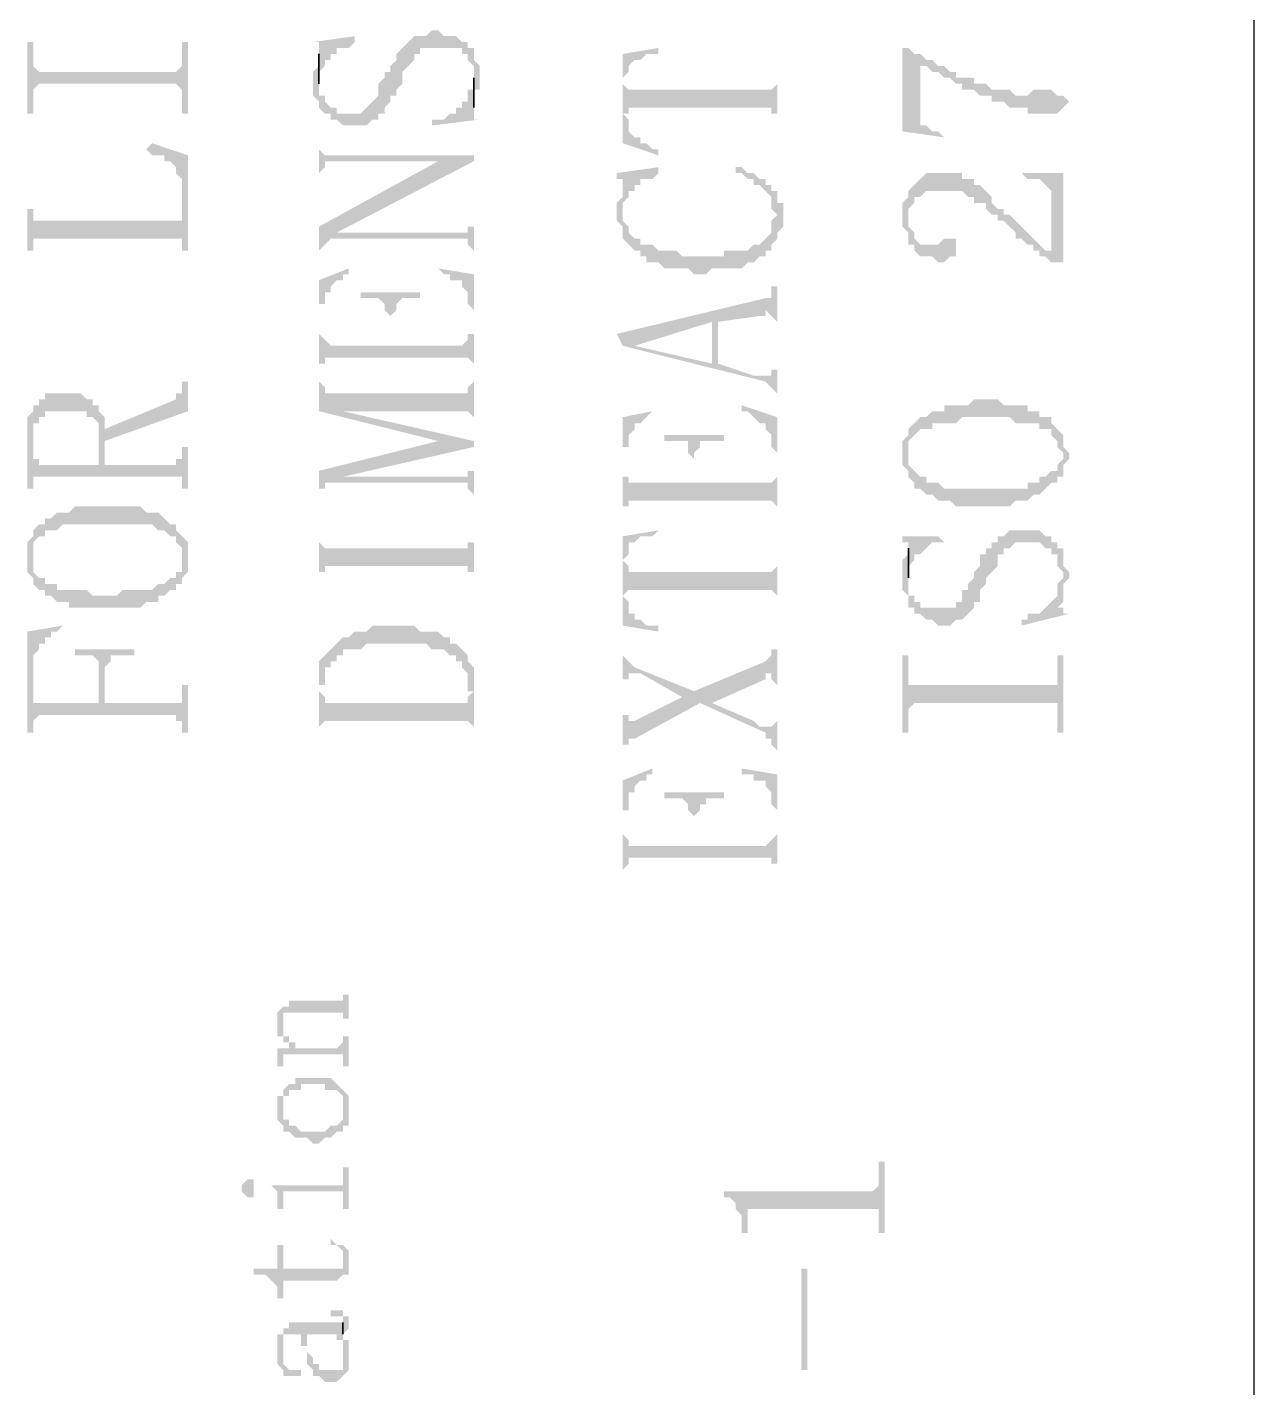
# Model space of a CAD drawing. Header units: millimetres. Extents: x 7018 to 13530, y 4187 to 5692.
# Drawn here: x 7976.17 to 7985.47, y 5152.71 to 5163.02 of the extents above; entities that cross this region are included whole.
import ezdxf

# ---------------------------------------------------------------- set-up
doc = ezdxf.new("R2010")
doc.units = ezdxf.units.MM

msp = doc.modelspace()

# ---------------------------------------------------------------- hatches: boundary and pattern name
at = {"transparency": 33554559}
for points in [[(7978.337, 5162.595), (7978.337, 5162.505), (7978.382, 5162.46), (7978.382, 5162.414), (7978.427, 5162.369), (7978.472, 5162.369), (7978.472, 5162.324), (7978.517, 5162.324), (7978.563, 5162.279), (7978.743, 5162.279), (7978.788, 5162.324), (7978.833, 5162.324), (7978.833, 5162.369), (7978.879, 5162.369), (7978.879, 5162.414), (7978.879, 5162.414), (7978.924, 5162.46), (7978.924, 5162.505), (7978.969, 5162.505), (7978.969, 5162.55), (7979.014, 5162.595), (7979.014, 5162.685), (7979.059, 5162.73), (7979.059, 5162.73), (7979.104, 5162.775), (7979.104, 5162.821), (7979.149, 5162.821), (7979.149, 5162.866), (7979.465, 5162.866), (7979.465, 5162.821), (7979.51, 5162.821), (7979.51, 5162.775), (7979.51, 5162.775), (7979.556, 5162.73), (7979.556, 5162.46), (7979.556, 5162.55), (7979.601, 5162.55), (7979.601, 5162.64), (7979.601, 5162.73), (7979.556, 5162.775), (7979.556, 5162.866), (7979.51, 5162.866), (7979.51, 5162.911), (7979.465, 5162.911), (7979.42, 5162.956), (7979.33, 5162.956), (7979.285, 5163.001), (7979.24, 5163.001), (7979.194, 5162.956), (7979.104, 5162.956), (7979.059, 5162.911), (7979.059, 5162.911), (7979.014, 5162.866), (7979.014, 5162.866), (7978.969, 5162.821), (7978.969, 5162.775), (7978.924, 5162.73), (7978.924, 5162.685), (7978.879, 5162.685), (7978.879, 5162.64), (7978.833, 5162.595), (7978.833, 5162.505), (7978.788, 5162.46), (7978.788, 5162.46), (7978.743, 5162.414), (7978.743, 5162.414), (7978.698, 5162.369), (7978.517, 5162.369), (7978.517, 5162.414), (7978.472, 5162.414), (7978.427, 5162.46), (7978.427, 5162.505), (7978.382, 5162.505), (7978.382, 5162.775), (7978.382, 5162.73), (7978.382, 5162.73), (7978.337, 5162.685), (7978.337, 5162.64)], [(7978.337, 5162.911), (7978.382, 5162.911), (7978.382, 5162.866), (7978.382, 5162.685), (7978.427, 5162.73), (7978.427, 5162.775), (7978.472, 5162.775), (7978.472, 5162.821), (7978.517, 5162.821), (7978.517, 5162.866), (7978.608, 5162.866), (7978.653, 5162.911), (7978.653, 5162.956)], [(7976.171, 5162.911), (7976.171, 5162.369), (7976.216, 5162.369), (7976.216, 5162.55), (7976.216, 5162.55), (7976.261, 5162.595), (7977.299, 5162.595), (7977.344, 5162.55), (7977.344, 5162.369), (7977.389, 5162.369), (7977.389, 5162.911), (7977.344, 5162.911), (7977.344, 5162.73), (7977.344, 5162.73), (7977.299, 5162.685), (7976.261, 5162.685), (7976.216, 5162.73), (7976.216, 5162.911)], [(7980.684, 5162.821), (7980.684, 5162.595), (7980.684, 5162.64), (7980.729, 5162.685), (7980.729, 5162.73), (7980.729, 5162.73), (7980.774, 5162.775), (7980.819, 5162.775), (7980.864, 5162.821), (7980.955, 5162.821), (7980.955, 5162.866)], [(7982.805, 5162.866), (7982.805, 5162.234), (7983.121, 5162.189), (7983.121, 5162.189), (7983.076, 5162.234), (7983.031, 5162.234), (7982.986, 5162.279), (7982.94, 5162.279), (7982.94, 5162.775), (7982.895, 5162.821), (7982.85, 5162.866)], [(7980.684, 5162.821), (7980.684, 5162.144), (7980.955, 5162.053), (7980.955, 5162.098), (7980.909, 5162.098), (7980.864, 5162.144), (7980.819, 5162.144), (7980.819, 5162.189), (7980.774, 5162.189), (7980.729, 5162.234), (7980.729, 5162.324), (7980.684, 5162.369), (7980.684, 5162.595)], [(7982.895, 5162.821), (7982.94, 5162.775), (7982.94, 5162.73), (7982.986, 5162.73), (7983.031, 5162.685), (7983.076, 5162.685), (7983.121, 5162.64), (7983.166, 5162.64), (7983.211, 5162.595), (7983.256, 5162.595), (7983.256, 5162.55), (7983.347, 5162.55), (7983.392, 5162.505), (7983.482, 5162.505), (7983.482, 5162.46), (7983.572, 5162.46), (7983.617, 5162.414), (7983.753, 5162.414), (7983.753, 5162.369), (7983.978, 5162.369), (7984.024, 5162.414), (7984.024, 5162.414), (7984.069, 5162.46), (7984.024, 5162.505), (7983.978, 5162.505), (7983.933, 5162.55), (7983.798, 5162.55), (7983.753, 5162.505), (7983.663, 5162.505), (7983.617, 5162.55), (7983.482, 5162.55), (7983.437, 5162.595), (7983.347, 5162.595), (7983.347, 5162.64), (7983.211, 5162.64), (7983.211, 5162.685), (7983.166, 5162.685), (7983.121, 5162.73), (7983.076, 5162.73), (7983.031, 5162.775), (7982.986, 5162.775), (7982.94, 5162.821)], [(7979.24, 5162.324), (7979.24, 5162.279), (7979.601, 5162.324), (7979.556, 5162.324), (7979.556, 5162.369), (7979.556, 5162.55), (7979.51, 5162.55), (7979.51, 5162.46), (7979.465, 5162.46), (7979.465, 5162.414), (7979.42, 5162.414), (7979.42, 5162.369), (7979.375, 5162.369), (7979.33, 5162.324), (7979.285, 5162.324)], [(7980.684, 5162.595), (7980.684, 5162.369), (7980.729, 5162.369), (7980.729, 5162.414), (7981.812, 5162.414), (7981.812, 5162.369), (7981.857, 5162.369), (7981.857, 5162.279), (7981.857, 5162.64), (7981.857, 5162.595), (7981.857, 5162.595), (7981.812, 5162.55), (7980.729, 5162.55)], [(7977.073, 5162.098), (7977.073, 5162.098), (7977.118, 5162.053), (7977.209, 5162.053), (7977.209, 5162.008), (7977.254, 5162.008), (7977.299, 5161.963), (7977.299, 5161.918), (7977.344, 5161.873), (7977.344, 5161.828), (7977.344, 5161.331), (7977.389, 5161.331), (7977.389, 5162.053), (7977.118, 5162.144)], [(7978.382, 5162.189), (7978.382, 5161.873), (7978.382, 5161.918), (7978.427, 5161.963), (7978.427, 5162.008), (7979.556, 5162.008), (7979.556, 5162.053), (7978.427, 5162.053), (7978.382, 5162.098)], [(7978.382, 5161.512), (7978.382, 5161.286), (7978.382, 5161.331), (7978.427, 5161.376), (7978.427, 5161.376), (7978.472, 5161.421), (7978.517, 5161.467), (7979.556, 5162.008), (7979.285, 5162.008)], [(7980.639, 5161.918), (7980.639, 5161.873), (7980.684, 5161.873), (7980.684, 5161.467), (7980.684, 5161.692), (7980.729, 5161.737), (7980.729, 5161.783), (7980.774, 5161.783), (7980.774, 5161.828), (7980.819, 5161.828), (7980.819, 5161.873), (7980.909, 5161.873), (7980.955, 5161.918), (7980.955, 5161.963)], [(7981.541, 5161.918), (7981.586, 5161.918), (7981.632, 5161.873), (7981.677, 5161.873), (7981.677, 5161.828), (7981.722, 5161.828), (7981.767, 5161.783), (7981.767, 5161.783), (7981.812, 5161.737), (7981.812, 5161.692), (7981.812, 5161.647), (7981.857, 5161.602), (7981.857, 5161.783), (7981.812, 5161.783), (7981.812, 5161.828), (7981.767, 5161.828), (7981.767, 5161.873), (7981.722, 5161.873), (7981.677, 5161.918), (7981.632, 5161.918), (7981.586, 5161.963), (7981.541, 5161.963)], [(7980.639, 5161.647), (7980.639, 5161.602), (7980.639, 5161.557), (7980.684, 5161.512), (7980.684, 5161.467), (7980.684, 5161.828), (7980.684, 5161.783), (7980.684, 5161.737), (7980.639, 5161.692)], [(7982.805, 5161.602), (7982.805, 5161.512), (7982.805, 5161.512), (7982.85, 5161.467), (7982.85, 5161.421), (7982.85, 5161.647), (7982.85, 5161.647), (7982.895, 5161.692), (7982.895, 5161.737), (7982.94, 5161.737), (7982.986, 5161.783), (7983.256, 5161.783), (7983.302, 5161.737), (7983.347, 5161.737), (7983.347, 5161.692), (7983.437, 5161.692), (7983.437, 5161.647), (7983.482, 5161.602), (7983.527, 5161.602), (7983.527, 5161.557), (7983.572, 5161.557), (7983.617, 5161.512), (7983.617, 5161.512), (7983.663, 5161.467), (7983.663, 5161.421), (7983.708, 5161.421), (7983.753, 5161.376), (7983.798, 5161.376), (7983.798, 5161.331), (7983.843, 5161.331), (7983.843, 5161.286), (7983.888, 5161.286), (7983.933, 5161.241), (7983.933, 5161.331), (7983.888, 5161.331), (7983.843, 5161.376), (7983.843, 5161.376), (7983.798, 5161.421), (7983.753, 5161.467), (7983.753, 5161.467), (7983.708, 5161.512), (7983.708, 5161.512), (7983.663, 5161.557), (7983.663, 5161.557), (7983.617, 5161.602), (7983.572, 5161.602), (7983.572, 5161.647), (7983.527, 5161.647), (7983.482, 5161.692), (7983.482, 5161.737), (7983.437, 5161.783), (7983.437, 5161.783), (7983.392, 5161.828), (7983.347, 5161.828), (7983.347, 5161.873), (7983.256, 5161.873), (7983.256, 5161.918), (7982.986, 5161.918), (7982.94, 5161.873), (7982.94, 5161.873), (7982.895, 5161.828), (7982.895, 5161.828), (7982.85, 5161.783), (7982.85, 5161.737), (7982.805, 5161.692), (7982.805, 5161.647)], [(7983.708, 5161.918), (7983.708, 5161.918), (7983.753, 5161.873), (7983.843, 5161.873), (7983.888, 5161.828), (7983.888, 5161.828), (7983.933, 5161.783), (7983.933, 5161.241), (7984.024, 5161.241), (7984.024, 5161.918)], [(7980.684, 5161.467), (7980.684, 5161.421), (7980.729, 5161.376), (7980.729, 5161.376), (7980.774, 5161.331), (7980.819, 5161.331), (7980.819, 5161.286), (7980.864, 5161.286), (7980.864, 5161.241), (7980.955, 5161.241), (7981, 5161.196), (7981.18, 5161.196), (7981.225, 5161.151), (7981.316, 5161.151), (7981.361, 5161.196), (7981.586, 5161.196), (7981.632, 5161.241), (7981.677, 5161.241), (7981.722, 5161.286), (7981.767, 5161.286), (7981.767, 5161.331), (7981.812, 5161.331), (7981.812, 5161.376), (7981.857, 5161.421), (7981.857, 5161.467), (7981.902, 5161.512), (7981.902, 5161.602), (7981.902, 5161.692), (7981.857, 5161.692), (7981.857, 5161.783), (7981.857, 5161.602), (7981.857, 5161.602), (7981.812, 5161.557), (7981.812, 5161.467), (7981.812, 5161.467), (7981.767, 5161.421), (7981.767, 5161.421), (7981.722, 5161.376), (7981.677, 5161.376), (7981.632, 5161.331), (7981.451, 5161.331), (7981.451, 5161.286), (7981.135, 5161.286), (7981.09, 5161.331), (7980.955, 5161.331), (7980.909, 5161.376), (7980.819, 5161.376), (7980.819, 5161.421), (7980.774, 5161.421), (7980.729, 5161.467), (7980.729, 5161.512), (7980.684, 5161.557), (7980.684, 5161.602)], [(7976.171, 5161.647), (7976.171, 5161.331), (7976.216, 5161.331), (7976.216, 5161.421), (7977.344, 5161.421), (7977.344, 5161.376), (7977.344, 5161.602), (7977.344, 5161.557), (7976.216, 5161.557), (7976.216, 5161.602), (7976.216, 5161.647)], [(7978.472, 5161.421), (7979.51, 5161.421), (7979.51, 5161.376), (7979.51, 5161.376), (7979.556, 5161.331), (7979.556, 5161.286), (7979.556, 5161.557), (7979.556, 5161.512), (7979.51, 5161.512), (7979.51, 5161.467), (7978.517, 5161.467)], [(7982.85, 5161.421), (7982.85, 5161.376), (7982.895, 5161.376), (7982.895, 5161.331), (7982.895, 5161.331), (7982.94, 5161.286), (7983.031, 5161.286), (7983.076, 5161.241), (7983.121, 5161.241), (7983.166, 5161.286), (7983.211, 5161.286), (7983.211, 5161.331), (7983.211, 5161.421), (7983.121, 5161.421), (7983.076, 5161.376), (7982.94, 5161.376), (7982.895, 5161.421), (7982.895, 5161.467), (7982.85, 5161.512), (7982.85, 5161.557)], [(7978.382, 5161.106), (7978.382, 5160.429), (7978.382, 5160.925), (7978.427, 5160.925), (7978.427, 5161.015), (7978.472, 5161.015), (7978.472, 5161.06), (7978.472, 5161.06), (7978.517, 5161.106), (7978.563, 5161.106), (7978.563, 5161.151), (7978.608, 5161.151), (7978.608, 5161.196)], [(7979.285, 5161.196), (7979.285, 5161.196), (7979.33, 5161.151), (7979.375, 5161.151), (7979.375, 5161.106), (7979.465, 5161.106), (7979.465, 5161.06), (7979.465, 5161.06), (7979.51, 5161.015), (7979.51, 5160.97), (7979.51, 5160.925), (7979.556, 5160.88), (7979.556, 5160.429), (7979.556, 5161.151)], [(7978.698, 5161.015), (7978.698, 5160.97), (7978.833, 5160.97), (7978.879, 5160.925), (7978.879, 5160.88), (7978.924, 5160.835), (7978.924, 5160.609), (7978.924, 5160.835), (7978.924, 5160.835), (7978.969, 5160.88), (7978.969, 5160.925), (7978.969, 5160.925), (7979.014, 5160.97), (7979.149, 5160.97), (7979.149, 5161.015)], [(7980.639, 5160.699), (7980.684, 5160.609), (7980.774, 5160.609), (7981.361, 5160.79), (7981.361, 5160.474), (7981.406, 5160.79), (7981.722, 5160.835), (7981.767, 5160.835), (7981.767, 5160.88), (7981.812, 5160.835), (7981.812, 5160.835), (7981.857, 5160.79), (7981.857, 5161.06), (7981.812, 5161.06), (7981.812, 5160.97), (7981.767, 5160.97)], [(7978.382, 5160.474), (7978.427, 5160.474), (7978.427, 5160.519), (7979.51, 5160.519), (7979.556, 5160.474), (7979.556, 5160.699), (7979.51, 5160.699), (7979.51, 5160.654), (7979.51, 5160.654), (7979.465, 5160.609), (7978.924, 5160.609), (7978.924, 5160.835), (7978.924, 5160.609), (7978.472, 5160.609), (7978.427, 5160.654), (7978.427, 5160.654), (7978.382, 5160.699), (7978.382, 5160.88)], [(7980.684, 5160.609), (7981.767, 5160.338), (7981.812, 5160.293), (7981.812, 5160.293), (7981.857, 5160.248), (7981.857, 5160.203), (7981.857, 5160.474), (7981.857, 5160.429), (7981.812, 5160.429), (7981.812, 5160.383), (7981.677, 5160.383), (7981.406, 5160.474), (7981.406, 5160.79), (7981.361, 5160.474), (7980.774, 5160.609), (7980.774, 5160.609)], [(7976.757, 5159.977), (7976.757, 5159.887), (7977.389, 5160.113), (7977.389, 5160.338), (7977.344, 5160.338), (7977.344, 5160.293), (7977.344, 5160.248), (7977.299, 5160.248), (7977.299, 5160.203)], [(7978.382, 5160.338), (7978.382, 5160.113), (7979.285, 5159.887), (7979.285, 5159.887), (7979.556, 5159.842), (7979.556, 5159.887), (7978.563, 5160.113), (7978.563, 5160.113), (7978.472, 5160.248), (7978.427, 5160.248), (7978.427, 5160.293), (7978.382, 5160.338)], [(7978.472, 5160.248), (7978.563, 5160.113), (7979.51, 5160.113), (7979.556, 5160.068), (7979.556, 5160.022), (7979.556, 5160.338), (7979.556, 5160.338), (7979.51, 5160.293), (7979.51, 5160.248), (7979.465, 5160.248)], [(7976.171, 5159.932), (7976.171, 5159.526), (7976.216, 5159.526), (7976.216, 5159.887), (7976.216, 5160.022), (7976.261, 5160.022), (7976.261, 5160.068), (7976.306, 5160.068), (7976.306, 5160.113), (7976.622, 5160.113), (7976.622, 5160.068), (7976.667, 5160.068), (7976.712, 5160.022), (7976.712, 5159.977), (7976.712, 5159.706), (7976.757, 5160.068), (7976.712, 5160.113), (7976.712, 5160.158), (7976.667, 5160.158), (7976.667, 5160.203), (7976.622, 5160.203), (7976.577, 5160.248), (7976.306, 5160.248), (7976.306, 5160.203), (7976.261, 5160.203), (7976.261, 5160.158), (7976.216, 5160.158), (7976.216, 5160.113), (7976.216, 5160.113), (7976.171, 5160.068), (7976.171, 5159.977), (7976.171, 5159.977)], [(7982.85, 5159.932), (7982.85, 5159.797), (7982.85, 5159.842), (7982.85, 5159.887), (7982.895, 5159.932), (7982.895, 5159.932), (7982.94, 5159.977), (7983.031, 5159.977), (7983.031, 5160.022), (7983.211, 5160.022), (7983.256, 5160.068), (7983.617, 5160.068), (7983.663, 5160.022), (7983.843, 5160.022), (7983.843, 5159.977), (7983.933, 5159.977), (7983.933, 5159.932), (7983.978, 5159.887), (7983.978, 5159.842), (7984.024, 5159.797), (7984.024, 5159.932), (7983.978, 5159.977), (7983.978, 5159.977), (7983.933, 5160.022), (7983.933, 5160.068), (7983.843, 5160.068), (7983.843, 5160.113), (7983.753, 5160.113), (7983.753, 5160.158), (7983.572, 5160.158), (7983.527, 5160.203), (7983.347, 5160.203), (7983.302, 5160.158), (7983.121, 5160.158), (7983.121, 5160.113), (7983.031, 5160.113), (7982.986, 5160.068), (7982.94, 5160.068), (7982.895, 5160.022), (7982.895, 5160.022), (7982.85, 5159.977)], [(7976.216, 5159.571), (7976.216, 5159.616), (7977.344, 5159.616), (7977.344, 5159.526), (7977.389, 5159.526), (7977.389, 5159.842), (7977.344, 5159.842), (7977.344, 5159.797), (7977.344, 5159.752), (7977.299, 5159.752), (7977.299, 5159.706), (7976.757, 5159.706), (7976.757, 5160.068), (7976.757, 5160.068), (7976.712, 5159.706), (7976.261, 5159.706), (7976.261, 5159.752), (7976.216, 5159.752), (7976.216, 5159.887)], [(7980.684, 5160.068), (7980.684, 5159.345), (7980.684, 5159.842), (7980.729, 5159.842), (7980.729, 5159.887), (7980.729, 5159.932), (7980.774, 5159.977), (7980.774, 5160.022), (7980.819, 5160.022), (7980.864, 5160.068), (7980.864, 5160.068), (7980.909, 5160.113), (7980.909, 5160.113)], [(7981.586, 5160.113), (7981.632, 5160.113), (7981.677, 5160.068), (7981.677, 5160.068), (7981.722, 5160.022), (7981.767, 5160.022), (7981.767, 5159.977), (7981.767, 5159.977), (7981.812, 5159.932), (7981.812, 5159.842), (7981.857, 5159.797), (7981.857, 5159.345), (7981.857, 5160.068), (7981.586, 5160.158)], [(7978.382, 5159.661), (7978.382, 5159.481), (7978.382, 5159.526), (7978.427, 5159.526), (7978.427, 5159.571), (7978.472, 5159.571), (7978.563, 5159.616), (7979.556, 5159.842), (7979.285, 5159.887)], [(7981, 5159.932), (7981, 5159.887), (7981.18, 5159.887), (7981.18, 5159.797), (7981.225, 5159.752), (7981.225, 5159.571), (7981.225, 5159.797), (7981.271, 5159.842), (7981.271, 5159.887), (7981.451, 5159.887), (7981.451, 5159.932)], [(7982.805, 5159.797), (7982.805, 5159.706), (7982.805, 5159.706), (7982.85, 5159.661), (7982.85, 5159.616), (7982.85, 5159.616), (7982.895, 5159.571), (7982.895, 5159.526), (7982.94, 5159.526), (7982.986, 5159.481), (7983.031, 5159.481), (7983.076, 5159.436), (7983.166, 5159.436), (7983.211, 5159.391), (7983.617, 5159.391), (7983.663, 5159.436), (7983.753, 5159.436), (7983.798, 5159.481), (7983.843, 5159.481), (7983.888, 5159.526), (7983.888, 5159.526), (7983.933, 5159.571), (7983.978, 5159.571), (7983.978, 5159.616), (7984.024, 5159.616), (7984.024, 5159.706), (7984.024, 5159.706), (7984.069, 5159.752), (7984.069, 5159.797), (7984.069, 5159.797), (7984.024, 5159.842), (7984.024, 5159.932), (7984.024, 5159.797), (7984.024, 5159.752), (7983.978, 5159.706), (7983.978, 5159.661), (7983.933, 5159.661), (7983.888, 5159.616), (7983.843, 5159.616), (7983.843, 5159.571), (7983.753, 5159.571), (7983.753, 5159.526), (7983.121, 5159.526), (7983.076, 5159.571), (7982.986, 5159.571), (7982.986, 5159.616), (7982.94, 5159.616), (7982.895, 5159.661), (7982.895, 5159.661), (7982.85, 5159.706), (7982.85, 5159.932), (7982.85, 5159.932), (7982.805, 5159.887), (7982.805, 5159.842), (7982.805, 5159.842)], [(7980.684, 5159.391), (7980.729, 5159.391), (7980.729, 5159.436), (7981.812, 5159.436), (7981.857, 5159.391), (7981.857, 5159.616), (7981.857, 5159.616), (7981.812, 5159.571), (7981.225, 5159.571), (7981.225, 5159.752), (7981.225, 5159.571), (7980.729, 5159.571), (7980.729, 5159.616), (7980.684, 5159.616), (7980.684, 5159.842)], [(7978.472, 5159.571), (7979.51, 5159.571), (7979.51, 5159.526), (7979.51, 5159.526), (7979.556, 5159.481), (7979.556, 5159.706), (7979.556, 5159.661), (7979.51, 5159.661), (7979.51, 5159.616), (7978.563, 5159.616)], [(7976.216, 5159.165), (7976.216, 5158.984), (7976.216, 5159.029), (7976.216, 5159.12), (7976.216, 5159.12), (7976.261, 5159.165), (7976.306, 5159.165), (7976.306, 5159.21), (7976.396, 5159.21), (7976.441, 5159.255), (7977.118, 5159.255), (7977.164, 5159.21), (7977.209, 5159.21), (7977.254, 5159.165), (7977.299, 5159.165), (7977.299, 5159.12), (7977.344, 5159.075), (7977.344, 5158.984), (7977.344, 5159.165), (7977.344, 5159.165), (7977.299, 5159.21), (7977.299, 5159.255), (7977.254, 5159.255), (7977.209, 5159.3), (7977.209, 5159.3), (7977.164, 5159.345), (7977.073, 5159.345), (7977.028, 5159.391), (7976.532, 5159.391), (7976.487, 5159.345), (7976.396, 5159.345), (7976.351, 5159.3), (7976.306, 5159.3), (7976.306, 5159.255), (7976.261, 5159.255), (7976.216, 5159.21), (7976.216, 5159.21)], [(7978.382, 5159.3), (7978.382, 5158.714), (7978.382, 5158.894), (7978.427, 5158.894), (7978.427, 5158.939), (7979.51, 5158.939), (7979.51, 5158.894), (7979.556, 5158.894), (7979.556, 5158.714), (7979.556, 5159.3), (7979.556, 5159.12), (7979.51, 5159.12), (7979.51, 5159.075), (7978.427, 5159.075), (7978.382, 5159.12)], [(7976.171, 5158.984), (7976.171, 5158.894), (7976.171, 5158.894), (7976.216, 5158.849), (7976.216, 5158.804), (7976.216, 5158.804), (7976.261, 5158.759), (7976.306, 5158.759), (7976.306, 5158.714), (7976.351, 5158.714), (7976.396, 5158.668), (7976.487, 5158.668), (7976.487, 5158.623), (7977.028, 5158.623), (7977.073, 5158.668), (7977.164, 5158.668), (7977.164, 5158.714), (7977.209, 5158.714), (7977.254, 5158.759), (7977.299, 5158.759), (7977.299, 5158.804), (7977.344, 5158.804), (7977.344, 5158.849), (7977.389, 5158.894), (7977.389, 5158.984), (7977.389, 5159.12), (7977.389, 5159.12), (7977.344, 5159.165), (7977.344, 5158.984), (7977.344, 5158.894), (7977.299, 5158.894), (7977.299, 5158.849), (7977.254, 5158.849), (7977.209, 5158.804), (7977.164, 5158.804), (7977.118, 5158.759), (7976.893, 5158.759), (7976.848, 5158.714), (7976.667, 5158.714), (7976.622, 5158.759), (7976.396, 5158.759), (7976.396, 5158.804), (7976.306, 5158.804), (7976.306, 5158.849), (7976.261, 5158.849), (7976.216, 5158.894), (7976.216, 5158.984), (7976.216, 5159.165), (7976.171, 5159.12), (7976.171, 5159.029)], [(7980.684, 5159.165), (7980.684, 5158.984), (7980.684, 5158.984), (7980.729, 5159.029), (7980.729, 5159.075), (7980.729, 5159.12), (7980.774, 5159.12), (7980.819, 5159.165), (7980.909, 5159.165), (7980.955, 5159.21), (7980.955, 5159.21)], [(7980.684, 5159.165), (7980.684, 5158.488), (7980.955, 5158.443), (7980.955, 5158.488), (7980.864, 5158.488), (7980.819, 5158.533), (7980.774, 5158.533), (7980.774, 5158.578), (7980.729, 5158.578), (7980.729, 5158.668), (7980.684, 5158.714), (7980.684, 5158.984)], [(7982.805, 5158.849), (7982.805, 5158.759), (7982.805, 5158.759), (7982.85, 5158.714), (7982.85, 5158.623), (7982.895, 5158.623), (7982.895, 5158.578), (7982.94, 5158.578), (7982.986, 5158.533), (7983.031, 5158.533), (7983.076, 5158.488), (7983.166, 5158.488), (7983.211, 5158.533), (7983.256, 5158.533), (7983.302, 5158.578), (7983.302, 5158.578), (7983.347, 5158.623), (7983.347, 5158.668), (7983.392, 5158.668), (7983.392, 5158.759), (7983.437, 5158.804), (7983.437, 5158.849), (7983.482, 5158.894), (7983.482, 5158.894), (7983.527, 5158.939), (7983.527, 5159.029), (7983.572, 5159.029), (7983.572, 5159.075), (7983.617, 5159.075), (7983.663, 5159.12), (7983.843, 5159.12), (7983.888, 5159.075), (7983.933, 5159.075), (7983.933, 5159.029), (7983.978, 5159.029), (7983.978, 5158.939), (7984.024, 5158.894), (7984.024, 5158.714), (7984.024, 5158.759), (7984.024, 5158.804), (7984.069, 5158.849), (7984.069, 5158.894), (7984.069, 5158.894), (7984.024, 5158.939), (7984.024, 5159.075), (7983.978, 5159.075), (7983.978, 5159.12), (7983.933, 5159.12), (7983.933, 5159.165), (7983.888, 5159.165), (7983.843, 5159.21), (7983.617, 5159.21), (7983.572, 5159.165), (7983.527, 5159.165), (7983.527, 5159.12), (7983.482, 5159.12), (7983.482, 5159.075), (7983.437, 5159.075), (7983.437, 5159.029), (7983.392, 5159.029), (7983.392, 5158.939), (7983.347, 5158.894), (7983.347, 5158.849), (7983.302, 5158.804), (7983.302, 5158.759), (7983.256, 5158.759), (7983.256, 5158.668), (7983.211, 5158.668), (7983.211, 5158.623), (7982.94, 5158.623), (7982.94, 5158.668), (7982.895, 5158.668), (7982.895, 5158.714), (7982.85, 5158.714), (7982.85, 5159.029), (7982.805, 5158.984), (7982.805, 5158.939), (7982.805, 5158.894)], [(7982.805, 5159.165), (7982.805, 5159.12), (7982.85, 5159.12), (7982.85, 5158.939), (7982.85, 5158.939), (7982.895, 5158.984), (7982.895, 5159.029), (7982.94, 5159.029), (7982.986, 5159.075), (7982.986, 5159.075), (7983.031, 5159.12), (7983.121, 5159.12), (7983.076, 5159.165)], [(7980.684, 5158.984), (7980.684, 5158.714), (7980.729, 5158.759), (7981.812, 5158.759), (7981.857, 5158.714), (7981.857, 5158.668), (7981.857, 5159.029), (7981.857, 5158.939), (7981.857, 5158.939), (7981.812, 5158.894), (7980.729, 5158.894), (7980.729, 5158.939)], [(7983.978, 5158.804), (7983.978, 5158.623), (7984.024, 5158.668), (7984.024, 5158.894), (7984.024, 5158.849)], [(7983.708, 5158.533), (7983.708, 5158.488), (7984.069, 5158.578), (7984.024, 5158.578), (7984.024, 5158.623), (7983.978, 5158.623), (7983.978, 5158.804), (7983.978, 5158.759), (7983.978, 5158.714), (7983.933, 5158.668), (7983.933, 5158.668), (7983.888, 5158.623), (7983.888, 5158.623), (7983.843, 5158.578), (7983.753, 5158.578), (7983.753, 5158.533)], [(7976.171, 5158.443), (7976.171, 5157.676), (7976.216, 5157.676), (7976.216, 5158.172), (7976.216, 5158.217), (7976.216, 5158.262), (7976.261, 5158.307), (7976.261, 5158.352), (7976.306, 5158.352), (7976.306, 5158.398), (7976.351, 5158.398), (7976.351, 5158.443), (7976.396, 5158.443), (7976.441, 5158.488), (7976.441, 5158.488)], [(7978.382, 5157.991), (7978.382, 5157.676), (7978.382, 5158.037), (7978.427, 5158.037), (7978.427, 5158.172), (7978.472, 5158.172), (7978.472, 5158.217), (7978.517, 5158.217), (7978.517, 5158.262), (7978.563, 5158.262), (7978.563, 5158.307), (7978.698, 5158.307), (7978.743, 5158.352), (7979.194, 5158.352), (7979.24, 5158.307), (7979.33, 5158.307), (7979.375, 5158.262), (7979.42, 5158.262), (7979.42, 5158.217), (7979.465, 5158.217), (7979.465, 5158.172), (7979.51, 5158.127), (7979.51, 5157.991), (7979.556, 5157.991), (7979.556, 5157.676), (7979.556, 5157.991), (7979.556, 5158.172), (7979.556, 5158.172), (7979.51, 5158.217), (7979.51, 5158.262), (7979.51, 5158.262), (7979.465, 5158.307), (7979.465, 5158.307), (7979.42, 5158.352), (7979.375, 5158.352), (7979.375, 5158.398), (7979.33, 5158.398), (7979.285, 5158.443), (7979.149, 5158.443), (7979.104, 5158.488), (7978.788, 5158.488), (7978.743, 5158.443), (7978.653, 5158.443), (7978.608, 5158.398), (7978.563, 5158.398), (7978.517, 5158.352), (7978.517, 5158.352), (7978.472, 5158.307), (7978.472, 5158.307), (7978.427, 5158.262), (7978.427, 5158.262), (7978.382, 5158.217), (7978.382, 5158.127), (7978.382, 5158.037)], [(7980.684, 5157.856), (7980.684, 5157.54), (7980.684, 5157.585), (7980.729, 5157.585), (7980.729, 5157.63), (7980.774, 5157.63), (7981.271, 5157.901), (7981.361, 5157.901), (7981.767, 5158.082), (7981.767, 5158.127), (7981.812, 5158.127), (7981.812, 5158.082), (7981.857, 5158.037), (7981.857, 5158.352), (7981.857, 5158.307), (7981.812, 5158.307), (7981.812, 5158.262), (7981.812, 5158.262), (7981.767, 5158.217), (7981.225, 5157.991), (7981.135, 5157.946), (7980.774, 5157.766), (7980.729, 5157.766), (7980.729, 5157.811), (7980.684, 5157.811)], [(7976.532, 5158.307), (7976.532, 5158.262), (7976.667, 5158.262), (7976.712, 5158.217), (7976.712, 5157.901), (7976.757, 5158.127), (7976.757, 5158.172), (7976.757, 5158.172), (7976.802, 5158.217), (7976.802, 5158.262), (7976.983, 5158.262), (7976.983, 5158.307)], [(7980.684, 5158.307), (7980.684, 5158.037), (7980.684, 5158.082), (7980.729, 5158.082), (7980.729, 5158.127), (7980.819, 5158.127), (7981.135, 5157.946), (7981.225, 5157.991), (7980.774, 5158.172), (7980.729, 5158.217), (7980.729, 5158.217), (7980.684, 5158.262)], [(7982.805, 5158.262), (7982.805, 5157.676), (7982.85, 5157.676), (7982.85, 5157.856), (7982.85, 5157.856), (7982.895, 5157.901), (7983.978, 5157.901), (7983.978, 5157.856), (7983.978, 5157.676), (7984.024, 5157.676), (7984.024, 5158.262), (7983.978, 5158.262), (7983.978, 5158.082), (7983.978, 5158.037), (7982.85, 5158.037), (7982.85, 5158.262)], [(7976.216, 5157.721), (7976.216, 5157.766), (7976.216, 5157.766), (7976.261, 5157.811), (7977.299, 5157.811), (7977.299, 5157.766), (7977.344, 5157.766), (7977.344, 5157.676), (7977.389, 5157.676), (7977.389, 5158.037), (7977.344, 5158.037), (7977.344, 5157.946), (7977.344, 5157.901), (7976.757, 5157.901), (7976.757, 5158.127), (7976.712, 5157.901), (7976.216, 5157.901), (7976.216, 5157.946), (7976.216, 5158.172)], [(7978.382, 5157.721), (7978.382, 5157.721), (7978.427, 5157.766), (7979.51, 5157.766), (7979.556, 5157.721), (7979.556, 5157.991), (7979.51, 5157.946), (7979.51, 5157.901), (7978.427, 5157.901), (7978.427, 5157.946), (7978.427, 5157.946), (7978.382, 5157.991)], [(7981.271, 5157.901), (7981.767, 5157.676), (7981.767, 5157.63), (7981.812, 5157.63), (7981.812, 5157.585), (7981.857, 5157.54), (7981.857, 5157.766), (7981.857, 5157.766), (7981.812, 5157.721), (7981.722, 5157.721), (7981.677, 5157.766), (7981.361, 5157.901)], [(7980.684, 5157.314), (7980.684, 5156.637), (7980.684, 5157.089), (7980.729, 5157.089), (7980.729, 5157.224), (7980.774, 5157.224), (7980.774, 5157.269), (7980.774, 5157.269), (7980.819, 5157.314), (7980.864, 5157.314), (7980.864, 5157.36), (7980.909, 5157.36), (7980.909, 5157.405)], [(7981.586, 5157.405), (7981.586, 5157.36), (7981.677, 5157.36), (7981.677, 5157.314), (7981.767, 5157.314), (7981.767, 5157.269), (7981.767, 5157.269), (7981.812, 5157.224), (7981.812, 5157.179), (7981.812, 5157.134), (7981.857, 5157.089), (7981.857, 5156.637), (7981.857, 5157.36)], [(7981, 5157.224), (7981, 5157.179), (7981.135, 5157.179), (7981.18, 5157.134), (7981.18, 5157.089), (7981.225, 5157.044), (7981.225, 5156.818), (7981.225, 5157.044), (7981.225, 5157.044), (7981.271, 5157.089), (7981.271, 5157.134), (7981.316, 5157.134), (7981.316, 5157.179), (7981.451, 5157.179), (7981.451, 5157.224)], [(7980.684, 5156.637), (7980.729, 5156.683), (7980.729, 5156.728), (7981.812, 5156.728), (7981.812, 5156.683), (7981.857, 5156.683), (7981.857, 5156.908), (7981.857, 5156.908), (7981.812, 5156.863), (7981.812, 5156.863), (7981.767, 5156.818), (7981.225, 5156.818), (7981.225, 5157.044), (7981.225, 5156.818), (7980.729, 5156.818), (7980.729, 5156.863), (7980.729, 5156.863), (7980.684, 5156.908), (7980.684, 5157.089)], [(7978.111, 5155.599), (7978.111, 5155.464), (7978.111, 5155.509), (7978.111, 5155.554), (7978.563, 5155.554), (7978.563, 5155.509), (7978.608, 5155.509), (7978.608, 5155.69), (7978.563, 5155.69), (7978.563, 5155.645), (7978.156, 5155.645), (7978.156, 5155.599)], [(7978.066, 5155.464), (7978.066, 5155.419), (7978.066, 5155.374), (7978.111, 5155.374), (7978.111, 5155.329), (7978.156, 5155.329), (7978.156, 5155.284), (7978.156, 5155.329), (7978.156, 5155.374), (7978.111, 5155.374), (7978.111, 5155.419), (7978.111, 5155.464), (7978.111, 5155.599), (7978.066, 5155.554), (7978.066, 5155.509), (7978.066, 5155.509)], [(7978.066, 5155.284), (7978.066, 5155.238), (7978.066, 5155.148), (7978.111, 5155.148), (7978.111, 5155.238), (7978.563, 5155.238), (7978.563, 5155.148), (7978.608, 5155.148), (7978.608, 5155.374), (7978.563, 5155.374), (7978.563, 5155.329), (7978.563, 5155.329), (7978.517, 5155.284), (7978.202, 5155.284), (7978.202, 5155.329), (7978.156, 5155.329), (7978.156, 5155.284)], [(7978.111, 5154.922), (7978.111, 5154.832), (7978.111, 5154.877), (7978.111, 5154.922), (7978.156, 5154.922), (7978.156, 5154.968), (7978.247, 5154.968), (7978.247, 5155.013), (7978.427, 5155.013), (7978.427, 5154.968), (7978.517, 5154.968), (7978.563, 5154.922), (7978.563, 5154.877), (7978.563, 5154.832), (7978.563, 5154.832), (7978.608, 5154.697), (7978.608, 5154.742), (7978.608, 5154.787), (7978.608, 5154.832), (7978.608, 5154.877), (7978.608, 5154.922), (7978.608, 5154.922), (7978.563, 5154.968), (7978.563, 5154.968), (7978.517, 5155.013), (7978.517, 5155.013), (7978.472, 5155.058), (7978.202, 5155.058), (7978.202, 5155.013), (7978.156, 5155.013), (7978.111, 5154.968), (7978.111, 5154.968)], [(7978.066, 5154.832), (7978.066, 5154.787), (7978.066, 5154.742), (7978.066, 5154.742), (7978.111, 5154.697), (7978.111, 5154.652), (7978.156, 5154.652), (7978.202, 5154.607), (7978.292, 5154.607), (7978.337, 5154.561), (7978.382, 5154.561), (7978.427, 5154.607), (7978.472, 5154.607), (7978.517, 5154.652), (7978.563, 5154.652), (7978.563, 5154.697), (7978.608, 5154.697), (7978.563, 5154.832), (7978.563, 5154.787), (7978.563, 5154.742), (7978.563, 5154.742), (7978.517, 5154.697), (7978.472, 5154.697), (7978.427, 5154.652), (7978.247, 5154.652), (7978.202, 5154.697), (7978.156, 5154.697), (7978.156, 5154.742), (7978.111, 5154.742), (7978.111, 5154.787), (7978.111, 5154.922), (7978.066, 5154.922), (7978.066, 5154.877)], [(7981.451, 5154.2), (7981.451, 5154.155), (7981.496, 5154.155), (7981.541, 5154.11), (7981.541, 5154.065), (7981.586, 5154.02), (7981.586, 5153.884), (7981.632, 5153.884), (7981.632, 5154.02), (7981.632, 5154.065), (7982.625, 5154.065), (7982.625, 5153.884), (7982.67, 5153.884), (7982.67, 5154.426), (7982.625, 5154.426), (7982.625, 5154.245), (7982.625, 5154.245), (7982.579, 5154.2), (7982.534, 5154.2)], [(7977.795, 5154.245), (7977.795, 5154.2), (7977.795, 5154.2), (7977.841, 5154.155), (7977.886, 5154.155), (7977.886, 5154.2), (7977.886, 5154.245), (7977.886, 5154.291), (7977.841, 5154.291), (7977.795, 5154.245)], [(7978.021, 5154.245), (7978.021, 5154.245), (7978.066, 5154.2), (7978.066, 5154.155), (7978.066, 5154.11), (7978.066, 5154.065), (7978.111, 5154.065), (7978.111, 5154.155), (7978.111, 5154.2), (7978.563, 5154.2), (7978.563, 5154.155), (7978.563, 5154.065), (7978.608, 5154.065), (7978.608, 5154.381), (7978.563, 5154.381), (7978.563, 5154.291), (7978.563, 5154.245), (7978.517, 5154.245)], [(7977.886, 5153.614), (7977.886, 5153.568), (7977.976, 5153.568), (7978.021, 5153.523), (7978.021, 5153.523), (7978.066, 5153.478), (7978.066, 5153.433), (7978.066, 5153.388), (7978.111, 5153.388), (7978.111, 5153.523), (7978.517, 5153.523), (7978.563, 5153.568), (7978.608, 5153.568), (7978.563, 5153.704), (7978.563, 5153.614), (7978.111, 5153.614), (7978.111, 5153.794), (7978.066, 5153.794), (7978.066, 5153.614)], [(7978.472, 5153.794), (7978.517, 5153.794), (7978.563, 5153.749), (7978.563, 5153.704), (7978.563, 5153.704), (7978.608, 5153.568), (7978.608, 5153.614), (7978.608, 5153.659), (7978.608, 5153.704), (7978.608, 5153.749), (7978.608, 5153.749), (7978.563, 5153.794), (7978.517, 5153.794), (7978.472, 5153.839), (7978.472, 5153.839)], [(7982.083, 5152.846), (7982.083, 5153.614), (7982.038, 5153.614), (7982.038, 5152.846)], [(7978.472, 5153.298), (7978.472, 5153.253), (7978.563, 5153.253), (7978.563, 5153.117), (7978.608, 5153.162), (7978.608, 5153.207), (7978.608, 5153.253), (7978.563, 5153.253), (7978.563, 5153.298), (7978.517, 5153.298)], [(7978.066, 5152.982), (7978.066, 5152.937), (7978.066, 5152.892), (7978.066, 5152.892), (7978.111, 5152.846), (7978.111, 5153.027), (7978.111, 5153.072), (7978.111, 5153.117), (7978.247, 5153.117), (7978.247, 5153.027), (7978.292, 5153.027), (7978.292, 5152.937), (7978.292, 5153.117), (7978.517, 5153.117), (7978.517, 5153.072), (7978.563, 5153.072), (7978.563, 5153.027), (7978.563, 5152.982), (7978.563, 5152.937), (7978.608, 5153.072), (7978.563, 5153.072), (7978.563, 5153.117), (7978.563, 5153.207), (7978.156, 5153.207), (7978.156, 5153.162), (7978.111, 5153.162), (7978.111, 5153.117), (7978.066, 5153.117), (7978.066, 5153.072), (7978.066, 5153.027)], [(7978.292, 5152.937), (7978.292, 5152.892), (7978.292, 5152.892), (7978.337, 5152.846), (7978.337, 5152.801), (7978.382, 5152.801), (7978.427, 5152.756), (7978.517, 5152.756), (7978.563, 5152.801), (7978.563, 5152.801), (7978.608, 5152.846), (7978.608, 5152.892), (7978.608, 5152.937), (7978.608, 5152.982), (7978.608, 5153.027), (7978.608, 5153.072), (7978.563, 5152.937), (7978.563, 5152.892), (7978.563, 5152.846), (7978.382, 5152.846), (7978.382, 5152.892), (7978.337, 5152.892), (7978.337, 5152.937), (7978.337, 5152.937), (7978.292, 5152.982), (7978.292, 5153.072), (7978.292, 5153.117)], [(7978.111, 5152.846), (7978.111, 5152.801), (7978.247, 5152.801), (7978.247, 5152.846), (7978.156, 5152.846), (7978.111, 5152.892), (7978.111, 5152.937), (7978.111, 5152.982), (7978.111, 5152.982)]]:
    msp.add_hatch(color=256, dxfattribs=at).paths.add_polyline_path(points)

# ---------------------------------------------------------------- linework, layer by layer
msp.add_lwpolyline([(7985.468, 5242.873), (7985.468, 4956.132)])
for points in [[(7978.382, 5162.775), (7978.382, 5162.595), (7978.382, 5162.821), (7978.382, 5162.821)], [(7979.556, 5162.55), (7979.556, 5162.414), (7979.556, 5162.64), (7979.556, 5162.595)], [(7982.85, 5159.029), (7982.85, 5158.849), (7982.85, 5159.075), (7982.85, 5159.075)], [(7978.563, 5153.207), (7978.563, 5153.117), (7978.563, 5153.207)]]:
    msp.add_lwpolyline(points, close=True)

doc.saveas('drawing.dxf')
